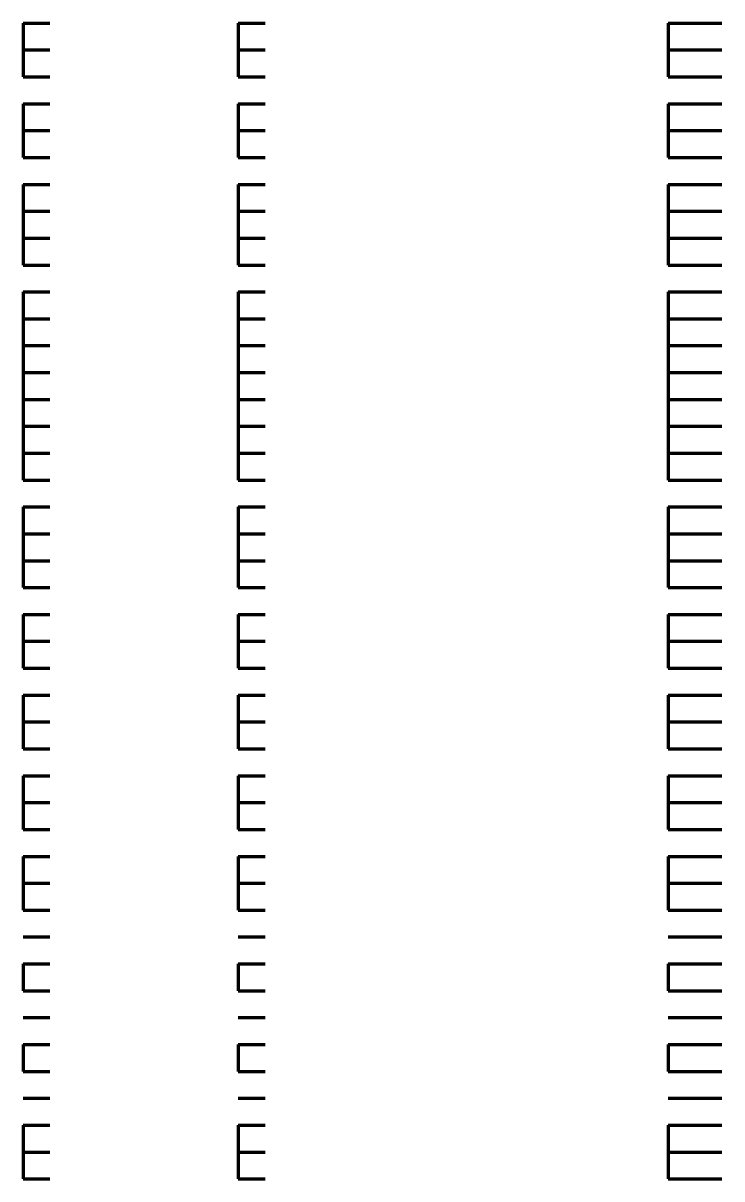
# Model space of a CAD drawing. Header units: inches. Extents: x 16 to 776, y 37 to 575.
# Drawn here: x 308.67 to 313, y 327.67 to 334.83 of the extents above; entities that cross this region are included whole.
import ezdxf

# ---------------------------------------------------------------- set-up
doc = ezdxf.new("R2010")
doc.units = ezdxf.units.IN
doc.header["$MEASUREMENT"] = 0
doc.layers.add('P', color=250, linetype='CONTINUOUS', lineweight=100)

msp = doc.modelspace()

# ---------------------------------------------------------------- linework, layer by layer
at = {"layer": 'P', "color": 0, "linetype": 'Continuous'}
for points in [[(308.6667, 334.8333), (308.8333, 334.8333)], [(308.6667, 334.8333), (308.6667, 334.6667)], [(308.6667, 334.8333), (308.8333, 334.8333)], [(308.8333, 334.8333), (308.8333, 334.8333)], [(308.8333, 334.8333), (308.8333, 334.8333)], [(310, 334.8333), (310, 334.8333)], [(310, 334.8333), (310.1667, 334.8333)], [(310, 334.8333), (310, 334.6667)], [(310, 334.8333), (310.1667, 334.8333)], [(310, 334.8333), (310, 334.8333)], [(312.6667, 334.8333), (312.8333, 334.8333)], [(312.6667, 334.8333), (312.6667, 334.6667)], [(312.6667, 334.8333), (312.8333, 334.8333)], [(312.8333, 334.8333), (313, 334.8333)], [(312.8333, 334.8333), (313, 334.8333)], [(308.6667, 334.6667), (308.8333, 334.6667)], [(308.6667, 334.6667), (308.6667, 334.5)], [(308.6667, 334.6667), (308.8333, 334.6667)], [(308.8333, 334.6667), (308.8333, 334.6667)], [(308.8333, 334.6667), (308.8333, 334.6667)], [(310, 334.6667), (310, 334.6667)], [(310, 334.6667), (310.1667, 334.6667)], [(310, 334.6667), (310, 334.5)], [(310, 334.6667), (310.1667, 334.6667)], [(310, 334.6667), (310, 334.6667)], [(312.6667, 334.6667), (312.8333, 334.6667)], [(312.6667, 334.6667), (312.6667, 334.5)], [(312.6667, 334.6667), (312.8333, 334.6667)], [(312.8333, 334.6667), (313, 334.6667)], [(312.8333, 334.6667), (313, 334.6667)], [(308.6667, 334.5), (308.8333, 334.5)], [(308.6667, 334.5), (308.8333, 334.5)], [(308.6667, 334.5), (308.8333, 334.5)], [(308.6667, 334.5), (308.8333, 334.5)], [(308.6667, 334.5), (308.8333, 334.5)], [(308.6667, 334.5), (308.8333, 334.5)], [(308.8333, 334.5), (308.8333, 334.5)], [(308.8333, 334.5), (308.8333, 334.5)], [(308.8333, 334.5), (308.8333, 334.5)], [(308.8333, 334.5), (308.8333, 334.5)], [(308.8333, 334.5), (308.8333, 334.5)], [(308.8333, 334.5), (308.8333, 334.5)], [(310, 334.5), (310, 334.5)], [(310, 334.5), (310.1667, 334.5)], [(310, 334.5), (310, 334.5)], [(310, 334.5), (310.1667, 334.5)], [(310, 334.5), (310.1667, 334.5)], [(310, 334.5), (310, 334.5)], [(310, 334.5), (310, 334.5)], [(310, 334.5), (310.1667, 334.5)], [(310, 334.5), (310.1667, 334.5)], [(310, 334.5), (310, 334.5)], [(310, 334.5), (310.1667, 334.5)], [(310, 334.5), (310, 334.5)], [(312.6667, 334.5), (312.8333, 334.5)], [(312.6667, 334.5), (312.8333, 334.5)], [(312.6667, 334.5), (312.8333, 334.5)], [(312.6667, 334.5), (312.8333, 334.5)], [(312.6667, 334.5), (312.8333, 334.5)], [(312.6667, 334.5), (312.8333, 334.5)], [(312.8333, 334.5), (313, 334.5)], [(312.8333, 334.5), (313, 334.5)], [(312.8333, 334.5), (313, 334.5)], [(312.8333, 334.5), (313, 334.5)], [(312.8333, 334.5), (313, 334.5)], [(312.8333, 334.5), (313, 334.5)], [(308.6667, 334.3333), (308.8333, 334.3333)], [(308.6667, 334.3333), (308.6667, 334.1667)], [(308.6667, 334.3333), (308.8333, 334.3333)], [(308.8333, 334.3333), (308.8333, 334.3333)], [(308.8333, 334.3333), (308.8333, 334.3333)], [(310, 334.3333), (310, 334.3333)], [(310, 334.3333), (310.1667, 334.3333)], [(310, 334.3333), (310, 334.1667)], [(310, 334.3333), (310.1667, 334.3333)], [(310, 334.3333), (310, 334.3333)], [(312.6667, 334.3333), (312.8333, 334.3333)], [(312.6667, 334.3333), (312.6667, 334.1667)], [(312.6667, 334.3333), (312.8333, 334.3333)], [(312.8333, 334.3333), (313, 334.3333)], [(312.8333, 334.3333), (313, 334.3333)], [(308.6667, 334.1667), (308.8333, 334.1667)], [(308.6667, 334.1667), (308.6667, 334)], [(308.6667, 334.1667), (308.8333, 334.1667)], [(308.8333, 334.1667), (308.8333, 334.1667)], [(308.8333, 334.1667), (308.8333, 334.1667)], [(310, 334.1667), (310, 334.1667)], [(310, 334.1667), (310.1667, 334.1667)], [(310, 334.1667), (310, 334)], [(310, 334.1667), (310.1667, 334.1667)], [(310, 334.1667), (310, 334.1667)], [(312.6667, 334.1667), (312.8333, 334.1667)], [(312.6667, 334.1667), (312.6667, 334)], [(312.6667, 334.1667), (312.8333, 334.1667)], [(312.8333, 334.1667), (313, 334.1667)], [(312.8333, 334.1667), (313, 334.1667)], [(308.6667, 334), (308.8333, 334)], [(308.6667, 334), (308.8333, 334)], [(308.6667, 334), (308.8333, 334)], [(308.6667, 334), (308.8333, 334)], [(308.6667, 334), (308.8333, 334)], [(308.6667, 334), (308.8333, 334)], [(308.8333, 334), (308.8333, 334)], [(308.8333, 334), (308.8333, 334)], [(308.8333, 334), (308.8333, 334)], [(308.8333, 334), (308.8333, 334)], [(308.8333, 334), (308.8333, 334)], [(308.8333, 334), (308.8333, 334)], [(310, 334), (310, 334)], [(310, 334), (310.1667, 334)], [(310, 334), (310, 334)], [(310, 334), (310.1667, 334)], [(310, 334), (310.1667, 334)], [(310, 334), (310, 334)], [(310, 334), (310, 334)], [(310, 334), (310.1667, 334)], [(310, 334), (310.1667, 334)], [(310, 334), (310, 334)], [(310, 334), (310.1667, 334)], [(310, 334), (310, 334)], [(312.6667, 334), (312.8333, 334)], [(312.6667, 334), (312.8333, 334)], [(312.6667, 334), (312.8333, 334)], [(312.6667, 334), (312.8333, 334)], [(312.6667, 334), (312.8333, 334)], [(312.6667, 334), (312.8333, 334)], [(312.8333, 334), (313, 334)], [(312.8333, 334), (313, 334)], [(312.8333, 334), (313, 334)], [(312.8333, 334), (313, 334)], [(312.8333, 334), (313, 334)], [(312.8333, 334), (313, 334)], [(308.6667, 333.8333), (308.8333, 333.8333)], [(308.6667, 333.8333), (308.6667, 333.6667)], [(308.6667, 333.8333), (308.8333, 333.8333)], [(308.8333, 333.8333), (308.8333, 333.8333)], [(308.8333, 333.8333), (308.8333, 333.8333)], [(310, 333.8333), (310, 333.8333)], [(310, 333.8333), (310.1667, 333.8333)], [(310, 333.8333), (310, 333.6667)], [(310, 333.8333), (310.1667, 333.8333)], [(310, 333.8333), (310, 333.8333)], [(312.6667, 333.8333), (312.8333, 333.8333)], [(312.6667, 333.8333), (312.6667, 333.6667)], [(312.6667, 333.8333), (312.8333, 333.8333)], [(312.8333, 333.8333), (313, 333.8333)], [(312.8333, 333.8333), (313, 333.8333)], [(308.6667, 333.6667), (308.8333, 333.6667)], [(308.6667, 333.6667), (308.6667, 333.6667)], [(308.6667, 333.6667), (308.8333, 333.6667)], [(308.6667, 333.6667), (308.8333, 333.6667)], [(308.6667, 333.6667), (308.6667, 333.5)], [(308.6667, 333.6667), (308.8333, 333.6667)], [(308.8333, 333.6667), (308.8333, 333.6667)], [(308.8333, 333.6667), (308.8333, 333.6667)], [(308.8333, 333.6667), (308.8333, 333.6667)], [(308.8333, 333.6667), (308.8333, 333.6667)], [(310, 333.6667), (310, 333.6667)], [(310, 333.6667), (310.1667, 333.6667)], [(310, 333.6667), (310, 333.6667)], [(310, 333.6667), (310, 333.6667)], [(310, 333.6667), (310.1667, 333.6667)], [(310, 333.6667), (310.1667, 333.6667)], [(310, 333.6667), (310, 333.6667)], [(310, 333.6667), (310, 333.5)], [(310, 333.6667), (310.1667, 333.6667)], [(310, 333.6667), (310, 333.6667)], [(312.6667, 333.6667), (312.8333, 333.6667)], [(312.6667, 333.6667), (312.6667, 333.6667)], [(312.6667, 333.6667), (312.8333, 333.6667)], [(312.6667, 333.6667), (312.8333, 333.6667)], [(312.6667, 333.6667), (312.6667, 333.5)], [(312.6667, 333.6667), (312.8333, 333.6667)], [(312.8333, 333.6667), (313, 333.6667)], [(312.8333, 333.6667), (313, 333.6667)], [(312.8333, 333.6667), (313, 333.6667)], [(312.8333, 333.6667), (313, 333.6667)], [(308.6667, 333.5), (308.8333, 333.5)], [(308.6667, 333.5), (308.6667, 333.3333)], [(308.6667, 333.5), (308.8333, 333.5)], [(308.8333, 333.5), (308.8333, 333.5)], [(308.8333, 333.5), (308.8333, 333.5)], [(310, 333.5), (310, 333.5)], [(310, 333.5), (310.1667, 333.5)], [(310, 333.5), (310, 333.3333)], [(310, 333.5), (310.1667, 333.5)], [(310, 333.5), (310, 333.5)], [(312.6667, 333.5), (312.8333, 333.5)], [(312.6667, 333.5), (312.6667, 333.3333)], [(312.6667, 333.5), (312.8333, 333.5)], [(312.8333, 333.5), (313, 333.5)], [(312.8333, 333.5), (313, 333.5)], [(308.6667, 333.3333), (308.8333, 333.3333)], [(308.6667, 333.3333), (308.8333, 333.3333)], [(308.8333, 333.3333), (308.8333, 333.3333)], [(308.8333, 333.3333), (308.8333, 333.3333)], [(310, 333.3333), (310, 333.3333)], [(310, 333.3333), (310.1667, 333.3333)], [(310, 333.3333), (310.1667, 333.3333)], [(310, 333.3333), (310, 333.3333)], [(312.6667, 333.3333), (312.8333, 333.3333)], [(312.6667, 333.3333), (312.8333, 333.3333)], [(312.8333, 333.3333), (313, 333.3333)], [(312.8333, 333.3333), (313, 333.3333)], [(308.6667, 333.1667), (308.8333, 333.1667)], [(308.6667, 333.1667), (308.6667, 333.1667)], [(308.6667, 333.1667), (308.8333, 333.1667)], [(308.6667, 333.1667), (308.8333, 333.1667)], [(308.6667, 333.1667), (308.6667, 333)], [(308.6667, 333.1667), (308.8333, 333.1667)], [(308.8333, 333.1667), (308.8333, 333.1667)], [(308.8333, 333.1667), (308.8333, 333.1667)], [(308.8333, 333.1667), (308.8333, 333.1667)], [(308.8333, 333.1667), (308.8333, 333.1667)], [(310, 333.1667), (310, 333.1667)], [(310, 333.1667), (310.1667, 333.1667)], [(310, 333.1667), (310, 333.1667)], [(310, 333.1667), (310, 333.1667)], [(310, 333.1667), (310.1667, 333.1667)], [(310, 333.1667), (310.1667, 333.1667)], [(310, 333.1667), (310, 333.1667)], [(310, 333.1667), (310, 333)], [(310, 333.1667), (310.1667, 333.1667)], [(310, 333.1667), (310, 333.1667)], [(312.6667, 333.1667), (312.8333, 333.1667)], [(312.6667, 333.1667), (312.6667, 333.1667)], [(312.6667, 333.1667), (312.8333, 333.1667)], [(312.6667, 333.1667), (312.8333, 333.1667)], [(312.6667, 333.1667), (312.6667, 333)], [(312.6667, 333.1667), (312.8333, 333.1667)], [(312.8333, 333.1667), (313, 333.1667)], [(312.8333, 333.1667), (313, 333.1667)], [(312.8333, 333.1667), (313, 333.1667)], [(312.8333, 333.1667), (313, 333.1667)], [(308.6667, 333), (308.8333, 333)], [(308.6667, 333), (308.6667, 332.8333)], [(308.6667, 333), (308.8333, 333)], [(308.8333, 333), (308.8333, 333)], [(308.8333, 333), (308.8333, 333)], [(310, 333), (310, 333)], [(310, 333), (310.1667, 333)], [(310, 333), (310, 332.8333)], [(310, 333), (310.1667, 333)], [(310, 333), (310, 333)], [(312.6667, 333), (312.8333, 333)], [(312.6667, 333), (312.6667, 332.8333)], [(312.6667, 333), (312.8333, 333)], [(312.8333, 333), (313, 333)], [(312.8333, 333), (313, 333)], [(308.6667, 332.8333), (308.8333, 332.8333)], [(308.6667, 332.8333), (308.8333, 332.8333)], [(308.6667, 332.8333), (308.8333, 332.8333)], [(308.6667, 332.8333), (308.6667, 332.6667)], [(308.6667, 332.8333), (308.8333, 332.8333)], [(308.8333, 332.8333), (308.8333, 332.8333)], [(308.8333, 332.8333), (308.8333, 332.8333)], [(308.8333, 332.8333), (308.8333, 332.8333)], [(308.8333, 332.8333), (308.8333, 332.8333)], [(310, 332.8333), (310, 332.8333)], [(310, 332.8333), (310.1667, 332.8333)], [(310, 332.8333), (310, 332.8333)], [(310, 332.8333), (310.1667, 332.8333)], [(310, 332.8333), (310.1667, 332.8333)], [(310, 332.8333), (310, 332.8333)], [(310, 332.8333), (310, 332.6667)], [(310, 332.8333), (310.1667, 332.8333)], [(310, 332.8333), (310, 332.8333)], [(312.6667, 332.8333), (312.8333, 332.8333)], [(312.6667, 332.8333), (312.8333, 332.8333)], [(312.6667, 332.8333), (312.8333, 332.8333)], [(312.6667, 332.8333), (312.6667, 332.6667)], [(312.6667, 332.8333), (312.8333, 332.8333)], [(312.8333, 332.8333), (313, 332.8333)], [(312.8333, 332.8333), (313, 332.8333)], [(312.8333, 332.8333), (313, 332.8333)], [(312.8333, 332.8333), (313, 332.8333)], [(308.6667, 332.6667), (308.8333, 332.6667)], [(308.6667, 332.6667), (308.6667, 332.5)], [(308.6667, 332.6667), (308.8333, 332.6667)], [(308.8333, 332.6667), (308.8333, 332.6667)], [(308.8333, 332.6667), (308.8333, 332.6667)], [(310, 332.6667), (310, 332.6667)], [(310, 332.6667), (310.1667, 332.6667)], [(310, 332.6667), (310, 332.5)], [(310, 332.6667), (310.1667, 332.6667)], [(310, 332.6667), (310, 332.6667)], [(312.6667, 332.6667), (312.8333, 332.6667)], [(312.6667, 332.6667), (312.6667, 332.5)], [(312.6667, 332.6667), (312.8333, 332.6667)], [(312.8333, 332.6667), (313, 332.6667)], [(312.8333, 332.6667), (313, 332.6667)], [(308.6667, 332.5), (308.8333, 332.5)], [(308.6667, 332.5), (308.6667, 332.3333)], [(308.6667, 332.5), (308.8333, 332.5)], [(308.8333, 332.5), (308.8333, 332.5)], [(308.8333, 332.5), (308.8333, 332.5)], [(310, 332.5), (310, 332.5)], [(310, 332.5), (310.1667, 332.5)], [(310, 332.5), (310, 332.3333)], [(310, 332.5), (310.1667, 332.5)], [(310, 332.5), (310, 332.5)], [(312.6667, 332.5), (312.8333, 332.5)], [(312.6667, 332.5), (312.6667, 332.3333)], [(312.6667, 332.5), (312.8333, 332.5)], [(312.8333, 332.5), (313, 332.5)], [(312.8333, 332.5), (313, 332.5)], [(308.6667, 332.3333), (308.8333, 332.3333)], [(308.6667, 332.3333), (308.8333, 332.3333)], [(308.6667, 332.3333), (308.8333, 332.3333)], [(308.6667, 332.3333), (308.6667, 332.1667)], [(308.6667, 332.3333), (308.8333, 332.3333)], [(308.8333, 332.3333), (308.8333, 332.3333)], [(308.8333, 332.3333), (308.8333, 332.3333)], [(308.8333, 332.3333), (308.8333, 332.3333)], [(308.8333, 332.3333), (308.8333, 332.3333)], [(310, 332.3333), (310, 332.3333)], [(310, 332.3333), (310.1667, 332.3333)], [(310, 332.3333), (310, 332.3333)], [(310, 332.3333), (310.1667, 332.3333)], [(310, 332.3333), (310.1667, 332.3333)], [(310, 332.3333), (310, 332.3333)], [(310, 332.3333), (310, 332.1667)], [(310, 332.3333), (310.1667, 332.3333)], [(310, 332.3333), (310, 332.3333)], [(312.6667, 332.3333), (312.8333, 332.3333)], [(312.6667, 332.3333), (312.8333, 332.3333)], [(312.6667, 332.3333), (312.8333, 332.3333)], [(312.6667, 332.3333), (312.6667, 332.1667)], [(312.6667, 332.3333), (312.8333, 332.3333)], [(312.8333, 332.3333), (313, 332.3333)], [(312.8333, 332.3333), (313, 332.3333)], [(312.8333, 332.3333), (313, 332.3333)], [(312.8333, 332.3333), (313, 332.3333)], [(308.6667, 332.1667), (308.8333, 332.1667)], [(308.6667, 332.1667), (308.6667, 332)], [(308.6667, 332.1667), (308.8333, 332.1667)], [(308.8333, 332.1667), (308.8333, 332.1667)], [(308.8333, 332.1667), (308.8333, 332.1667)], [(310, 332.1667), (310, 332.1667)], [(310, 332.1667), (310.1667, 332.1667)], [(310, 332.1667), (310, 332)], [(310, 332.1667), (310.1667, 332.1667)], [(310, 332.1667), (310, 332.1667)], [(312.6667, 332.1667), (312.8333, 332.1667)], [(312.6667, 332.1667), (312.6667, 332)], [(312.6667, 332.1667), (312.8333, 332.1667)], [(312.8333, 332.1667), (313, 332.1667)], [(312.8333, 332.1667), (313, 332.1667)], [(308.6667, 332), (308.8333, 332)], [(308.6667, 332), (308.6667, 332)], [(308.6667, 332), (308.8333, 332)], [(308.6667, 332), (308.8333, 332)], [(308.6667, 332), (308.8333, 332)], [(308.8333, 332), (308.8333, 332)], [(308.8333, 332), (308.8333, 332)], [(308.8333, 332), (308.8333, 332)], [(308.8333, 332), (308.8333, 332)], [(310, 332), (310, 332)], [(310, 332), (310.1667, 332)], [(310, 332), (310, 332)], [(310, 332), (310, 332)], [(310, 332), (310.1667, 332)], [(310, 332), (310.1667, 332)], [(310, 332), (310, 332)], [(310, 332), (310.1667, 332)], [(310, 332), (310, 332)], [(312.6667, 332), (312.8333, 332)], [(312.6667, 332), (312.6667, 332)], [(312.6667, 332), (312.8333, 332)], [(312.6667, 332), (312.8333, 332)], [(312.6667, 332), (312.8333, 332)], [(312.8333, 332), (313, 332)], [(312.8333, 332), (313, 332)], [(312.8333, 332), (313, 332)], [(312.8333, 332), (313, 332)], [(308.6667, 331.8333), (308.8333, 331.8333)], [(308.6667, 331.8333), (308.6667, 331.6667)], [(308.6667, 331.8333), (308.8333, 331.8333)], [(308.8333, 331.8333), (308.8333, 331.8333)], [(308.8333, 331.8333), (308.8333, 331.8333)], [(310, 331.8333), (310, 331.8333)], [(310, 331.8333), (310.1667, 331.8333)], [(310, 331.8333), (310, 331.6667)], [(310, 331.8333), (310.1667, 331.8333)], [(310, 331.8333), (310, 331.8333)], [(312.6667, 331.8333), (312.8333, 331.8333)], [(312.6667, 331.8333), (312.6667, 331.6667)], [(312.6667, 331.8333), (312.8333, 331.8333)], [(312.8333, 331.8333), (313, 331.8333)], [(312.8333, 331.8333), (313, 331.8333)], [(308.6667, 331.6667), (308.8333, 331.6667)], [(308.6667, 331.6667), (308.6667, 331.5)], [(308.6667, 331.6667), (308.8333, 331.6667)], [(308.8333, 331.6667), (308.8333, 331.6667)], [(308.8333, 331.6667), (308.8333, 331.6667)], [(310, 331.6667), (310, 331.6667)], [(310, 331.6667), (310.1667, 331.6667)], [(310, 331.6667), (310, 331.5)], [(310, 331.6667), (310.1667, 331.6667)], [(310, 331.6667), (310, 331.6667)], [(312.6667, 331.6667), (312.8333, 331.6667)], [(312.6667, 331.6667), (312.6667, 331.5)], [(312.6667, 331.6667), (312.8333, 331.6667)], [(312.8333, 331.6667), (313, 331.6667)], [(312.8333, 331.6667), (313, 331.6667)], [(308.6667, 331.5), (308.8333, 331.5)], [(308.6667, 331.5), (308.6667, 331.5)], [(308.6667, 331.5), (308.8333, 331.5)], [(308.6667, 331.5), (308.8333, 331.5)], [(308.6667, 331.5), (308.6667, 331.3333)], [(308.6667, 331.5), (308.8333, 331.5)], [(308.8333, 331.5), (308.8333, 331.5)], [(308.8333, 331.5), (308.8333, 331.5)], [(308.8333, 331.5), (308.8333, 331.5)], [(308.8333, 331.5), (308.8333, 331.5)], [(310, 331.5), (310, 331.5)], [(310, 331.5), (310.1667, 331.5)], [(310, 331.5), (310, 331.5)], [(310, 331.5), (310, 331.5)], [(310, 331.5), (310.1667, 331.5)], [(310, 331.5), (310.1667, 331.5)], [(310, 331.5), (310, 331.5)], [(310, 331.5), (310, 331.3333)], [(310, 331.5), (310.1667, 331.5)], [(310, 331.5), (310, 331.5)], [(312.6667, 331.5), (312.8333, 331.5)], [(312.6667, 331.5), (312.6667, 331.5)], [(312.6667, 331.5), (312.8333, 331.5)], [(312.6667, 331.5), (312.8333, 331.5)], [(312.6667, 331.5), (312.6667, 331.3333)], [(312.6667, 331.5), (312.8333, 331.5)], [(312.8333, 331.5), (313, 331.5)], [(312.8333, 331.5), (313, 331.5)], [(312.8333, 331.5), (313, 331.5)], [(312.8333, 331.5), (313, 331.5)], [(308.6667, 331.3333), (308.8333, 331.3333)], [(308.6667, 331.3333), (308.8333, 331.3333)], [(308.8333, 331.3333), (308.8333, 331.3333)], [(308.8333, 331.3333), (308.8333, 331.3333)], [(310, 331.3333), (310, 331.3333)], [(310, 331.3333), (310.1667, 331.3333)], [(310, 331.3333), (310.1667, 331.3333)], [(310, 331.3333), (310, 331.3333)], [(312.6667, 331.3333), (312.8333, 331.3333)], [(312.6667, 331.3333), (312.8333, 331.3333)], [(312.8333, 331.3333), (313, 331.3333)], [(312.8333, 331.3333), (313, 331.3333)], [(308.6667, 331.1667), (308.8333, 331.1667)], [(308.6667, 331.1667), (308.6667, 331)], [(308.6667, 331.1667), (308.8333, 331.1667)], [(308.8333, 331.1667), (308.8333, 331.1667)], [(308.8333, 331.1667), (308.8333, 331.1667)], [(310, 331.1667), (310, 331.1667)], [(310, 331.1667), (310.1667, 331.1667)], [(310, 331.1667), (310, 331)], [(310, 331.1667), (310.1667, 331.1667)], [(310, 331.1667), (310, 331.1667)], [(312.6667, 331.1667), (312.8333, 331.1667)], [(312.6667, 331.1667), (312.6667, 331)], [(312.6667, 331.1667), (312.8333, 331.1667)], [(312.8333, 331.1667), (313, 331.1667)], [(312.8333, 331.1667), (313, 331.1667)], [(308.6667, 331), (308.8333, 331)], [(308.6667, 331), (308.6667, 331)], [(308.6667, 331), (308.8333, 331)], [(308.6667, 331), (308.8333, 331)], [(308.6667, 331), (308.6667, 330.8333)], [(308.6667, 331), (308.8333, 331)], [(308.8333, 331), (308.8333, 331)], [(308.8333, 331), (308.8333, 331)], [(308.8333, 331), (308.8333, 331)], [(308.8333, 331), (308.8333, 331)], [(310, 331), (310, 331)], [(310, 331), (310.1667, 331)], [(310, 331), (310, 331)], [(310, 331), (310, 331)], [(310, 331), (310.1667, 331)], [(310, 331), (310.1667, 331)], [(310, 331), (310, 331)], [(310, 331), (310, 330.8333)], [(310, 331), (310.1667, 331)], [(310, 331), (310, 331)], [(312.6667, 331), (312.8333, 331)], [(312.6667, 331), (312.6667, 331)], [(312.6667, 331), (312.8333, 331)], [(312.6667, 331), (312.8333, 331)], [(312.6667, 331), (312.6667, 330.8333)], [(312.6667, 331), (312.8333, 331)], [(312.8333, 331), (313, 331)], [(312.8333, 331), (313, 331)], [(312.8333, 331), (313, 331)], [(312.8333, 331), (313, 331)], [(308.6667, 330.8333), (308.8333, 330.8333)], [(308.6667, 330.8333), (308.8333, 330.8333)], [(308.8333, 330.8333), (308.8333, 330.8333)], [(308.8333, 330.8333), (308.8333, 330.8333)], [(310, 330.8333), (310, 330.8333)], [(310, 330.8333), (310.1667, 330.8333)], [(310, 330.8333), (310.1667, 330.8333)], [(310, 330.8333), (310, 330.8333)], [(312.6667, 330.8333), (312.8333, 330.8333)], [(312.6667, 330.8333), (312.8333, 330.8333)], [(312.8333, 330.8333), (313, 330.8333)], [(312.8333, 330.8333), (313, 330.8333)], [(308.6667, 330.6667), (308.8333, 330.6667)], [(308.6667, 330.6667), (308.6667, 330.6667)], [(308.6667, 330.6667), (308.8333, 330.6667)], [(308.6667, 330.6667), (308.8333, 330.6667)], [(308.6667, 330.6667), (308.6667, 330.5)], [(308.6667, 330.6667), (308.8333, 330.6667)], [(308.8333, 330.6667), (308.8333, 330.6667)], [(308.8333, 330.6667), (308.8333, 330.6667)], [(308.8333, 330.6667), (308.8333, 330.6667)], [(308.8333, 330.6667), (308.8333, 330.6667)], [(310, 330.6667), (310, 330.6667)], [(310, 330.6667), (310.1667, 330.6667)], [(310, 330.6667), (310, 330.6667)], [(310, 330.6667), (310, 330.6667)], [(310, 330.6667), (310.1667, 330.6667)], [(310, 330.6667), (310.1667, 330.6667)], [(310, 330.6667), (310, 330.6667)], [(310, 330.6667), (310, 330.5)], [(310, 330.6667), (310.1667, 330.6667)], [(310, 330.6667), (310, 330.6667)], [(312.6667, 330.6667), (312.8333, 330.6667)], [(312.6667, 330.6667), (312.6667, 330.6667)], [(312.6667, 330.6667), (312.8333, 330.6667)], [(312.6667, 330.6667), (312.8333, 330.6667)], [(312.6667, 330.6667), (312.6667, 330.5)], [(312.6667, 330.6667), (312.8333, 330.6667)], [(312.8333, 330.6667), (313, 330.6667)], [(312.8333, 330.6667), (313, 330.6667)], [(312.8333, 330.6667), (313, 330.6667)], [(312.8333, 330.6667), (313, 330.6667)], [(308.6667, 330.5), (308.8333, 330.5)], [(308.6667, 330.5), (308.6667, 330.3333)], [(308.6667, 330.5), (308.8333, 330.5)], [(308.8333, 330.5), (308.8333, 330.5)], [(308.8333, 330.5), (308.8333, 330.5)], [(310, 330.5), (310, 330.5)], [(310, 330.5), (310.1667, 330.5)], [(310, 330.5), (310, 330.3333)], [(310, 330.5), (310.1667, 330.5)], [(310, 330.5), (310, 330.5)], [(312.6667, 330.5), (312.8333, 330.5)], [(312.6667, 330.5), (312.6667, 330.3333)], [(312.6667, 330.5), (312.8333, 330.5)], [(312.8333, 330.5), (313, 330.5)], [(312.8333, 330.5), (313, 330.5)], [(308.6667, 330.3333), (308.8333, 330.3333)], [(308.6667, 330.3333), (308.8333, 330.3333)], [(308.8333, 330.3333), (308.8333, 330.3333)], [(308.8333, 330.3333), (308.8333, 330.3333)], [(310, 330.3333), (310, 330.3333)], [(310, 330.3333), (310.1667, 330.3333)], [(310, 330.3333), (310.1667, 330.3333)], [(310, 330.3333), (310, 330.3333)], [(312.6667, 330.3333), (312.8333, 330.3333)], [(312.6667, 330.3333), (312.8333, 330.3333)], [(312.8333, 330.3333), (313, 330.3333)], [(312.8333, 330.3333), (313, 330.3333)], [(308.6667, 330.1667), (308.8333, 330.1667)], [(308.6667, 330.1667), (308.6667, 330.1667)], [(308.6667, 330.1667), (308.8333, 330.1667)], [(308.6667, 330.1667), (308.8333, 330.1667)], [(308.6667, 330.1667), (308.6667, 330)], [(308.6667, 330.1667), (308.8333, 330.1667)], [(308.8333, 330.1667), (308.8333, 330.1667)], [(308.8333, 330.1667), (308.8333, 330.1667)], [(308.8333, 330.1667), (308.8333, 330.1667)], [(308.8333, 330.1667), (308.8333, 330.1667)], [(310, 330.1667), (310, 330.1667)], [(310, 330.1667), (310.1667, 330.1667)], [(310, 330.1667), (310, 330.1667)], [(310, 330.1667), (310, 330.1667)], [(310, 330.1667), (310.1667, 330.1667)], [(310, 330.1667), (310.1667, 330.1667)], [(310, 330.1667), (310, 330.1667)], [(310, 330.1667), (310, 330)], [(310, 330.1667), (310.1667, 330.1667)], [(310, 330.1667), (310, 330.1667)], [(312.6667, 330.1667), (312.8333, 330.1667)], [(312.6667, 330.1667), (312.6667, 330.1667)], [(312.6667, 330.1667), (312.8333, 330.1667)], [(312.6667, 330.1667), (312.8333, 330.1667)], [(312.6667, 330.1667), (312.6667, 330)], [(312.6667, 330.1667), (312.8333, 330.1667)], [(312.8333, 330.1667), (313, 330.1667)], [(312.8333, 330.1667), (313, 330.1667)], [(312.8333, 330.1667), (313, 330.1667)], [(312.8333, 330.1667), (313, 330.1667)], [(308.6667, 330), (308.8333, 330)], [(308.6667, 330), (308.6667, 329.8333)], [(308.6667, 330), (308.8333, 330)], [(308.8333, 330), (308.8333, 330)], [(308.8333, 330), (308.8333, 330)], [(310, 330), (310, 330)], [(310, 330), (310.1667, 330)], [(310, 330), (310, 329.8333)], [(310, 330), (310.1667, 330)], [(310, 330), (310, 330)], [(312.6667, 330), (312.8333, 330)], [(312.6667, 330), (312.6667, 329.8333)], [(312.6667, 330), (312.8333, 330)], [(312.8333, 330), (313, 330)], [(312.8333, 330), (313, 330)], [(308.6667, 329.8333), (308.8333, 329.8333)], [(308.6667, 329.8333), (308.8333, 329.8333)], [(308.6667, 329.8333), (308.8333, 329.8333)], [(308.6667, 329.8333), (308.8333, 329.8333)], [(308.6667, 329.8333), (308.8333, 329.8333)], [(308.6667, 329.8333), (308.8333, 329.8333)], [(308.8333, 329.8333), (308.8333, 329.8333)], [(308.8333, 329.8333), (308.8333, 329.8333)], [(308.8333, 329.8333), (308.8333, 329.8333)], [(308.8333, 329.8333), (308.8333, 329.8333)], [(308.8333, 329.8333), (308.8333, 329.8333)], [(308.8333, 329.8333), (308.8333, 329.8333)], [(310, 329.8333), (310, 329.8333)], [(310, 329.8333), (310.1667, 329.8333)], [(310, 329.8333), (310, 329.8333)], [(310, 329.8333), (310.1667, 329.8333)], [(310, 329.8333), (310.1667, 329.8333)], [(310, 329.8333), (310, 329.8333)], [(310, 329.8333), (310, 329.8333)], [(310, 329.8333), (310.1667, 329.8333)], [(310, 329.8333), (310.1667, 329.8333)], [(310, 329.8333), (310, 329.8333)], [(310, 329.8333), (310.1667, 329.8333)], [(310, 329.8333), (310, 329.8333)], [(312.6667, 329.8333), (312.8333, 329.8333)], [(312.6667, 329.8333), (312.8333, 329.8333)], [(312.6667, 329.8333), (312.8333, 329.8333)], [(312.6667, 329.8333), (312.8333, 329.8333)], [(312.6667, 329.8333), (312.8333, 329.8333)], [(312.6667, 329.8333), (312.8333, 329.8333)], [(312.8333, 329.8333), (313, 329.8333)], [(312.8333, 329.8333), (313, 329.8333)], [(312.8333, 329.8333), (313, 329.8333)], [(312.8333, 329.8333), (313, 329.8333)], [(312.8333, 329.8333), (313, 329.8333)], [(312.8333, 329.8333), (313, 329.8333)], [(308.6667, 329.6667), (308.8333, 329.6667)], [(308.6667, 329.6667), (308.6667, 329.5)], [(308.6667, 329.6667), (308.8333, 329.6667)], [(308.8333, 329.6667), (308.8333, 329.6667)], [(308.8333, 329.6667), (308.8333, 329.6667)], [(310, 329.6667), (310, 329.6667)], [(310, 329.6667), (310.1667, 329.6667)], [(310, 329.6667), (310, 329.5)], [(310, 329.6667), (310.1667, 329.6667)], [(310, 329.6667), (310, 329.6667)], [(312.6667, 329.6667), (312.8333, 329.6667)], [(312.6667, 329.6667), (312.6667, 329.5)], [(312.6667, 329.6667), (312.8333, 329.6667)], [(312.8333, 329.6667), (313, 329.6667)], [(312.8333, 329.6667), (313, 329.6667)], [(308.6667, 329.5), (308.8333, 329.5)], [(308.6667, 329.5), (308.6667, 329.3333)], [(308.6667, 329.5), (308.8333, 329.5)], [(308.8333, 329.5), (308.8333, 329.5)], [(308.8333, 329.5), (308.8333, 329.5)], [(310, 329.5), (310, 329.5)], [(310, 329.5), (310.1667, 329.5)], [(310, 329.5), (310, 329.3333)], [(310, 329.5), (310.1667, 329.5)], [(310, 329.5), (310, 329.5)], [(312.6667, 329.5), (312.8333, 329.5)], [(312.6667, 329.5), (312.6667, 329.3333)], [(312.6667, 329.5), (312.8333, 329.5)], [(312.8333, 329.5), (313, 329.5)], [(312.8333, 329.5), (313, 329.5)], [(308.6667, 329.3333), (308.8333, 329.3333)], [(308.6667, 329.3333), (308.6667, 329.3333)], [(308.6667, 329.3333), (308.8333, 329.3333)], [(308.6667, 329.3333), (308.8333, 329.3333)], [(308.6667, 329.3333), (308.8333, 329.3333)], [(308.6667, 329.3333), (308.8333, 329.3333)], [(308.8333, 329.3333), (308.8333, 329.3333)], [(308.8333, 329.3333), (308.8333, 329.3333)], [(308.8333, 329.3333), (308.8333, 329.3333)], [(308.8333, 329.3333), (308.8333, 329.3333)], [(308.8333, 329.3333), (308.8333, 329.3333)], [(310, 329.3333), (310, 329.3333)], [(310, 329.3333), (310.1667, 329.3333)], [(310, 329.3333), (310, 329.3333)], [(310, 329.3333), (310, 329.3333)], [(310, 329.3333), (310.1667, 329.3333)], [(310, 329.3333), (310.1667, 329.3333)], [(310, 329.3333), (310, 329.3333)], [(310, 329.3333), (310.1667, 329.3333)], [(310, 329.3333), (310, 329.3333)], [(310, 329.3333), (310.1667, 329.3333)], [(310, 329.3333), (310, 329.3333)], [(312.6667, 329.3333), (312.8333, 329.3333)], [(312.6667, 329.3333), (312.6667, 329.3333)], [(312.6667, 329.3333), (312.8333, 329.3333)], [(312.6667, 329.3333), (312.8333, 329.3333)], [(312.6667, 329.3333), (312.8333, 329.3333)], [(312.6667, 329.3333), (312.8333, 329.3333)], [(312.8333, 329.3333), (313, 329.3333)], [(312.8333, 329.3333), (313, 329.3333)], [(312.8333, 329.3333), (313, 329.3333)], [(312.8333, 329.3333), (313, 329.3333)], [(312.8333, 329.3333), (313, 329.3333)], [(308.6667, 329.1667), (308.8333, 329.1667)], [(308.6667, 329.1667), (308.8333, 329.1667)], [(308.6667, 329.1667), (308.8333, 329.1667)], [(308.8333, 329.1667), (308.8333, 329.1667)], [(308.8333, 329.1667), (308.8333, 329.1667)], [(308.8333, 329.1667), (308.8333, 329.1667)], [(310, 329.1667), (310, 329.1667)], [(310, 329.1667), (310.1667, 329.1667)], [(310, 329.1667), (310, 329.1667)], [(310, 329.1667), (310.1667, 329.1667)], [(310, 329.1667), (310.1667, 329.1667)], [(310, 329.1667), (310, 329.1667)], [(312.6667, 329.1667), (312.8333, 329.1667)], [(312.6667, 329.1667), (312.8333, 329.1667)], [(312.6667, 329.1667), (312.8333, 329.1667)], [(312.8333, 329.1667), (313, 329.1667)], [(312.8333, 329.1667), (313, 329.1667)], [(312.8333, 329.1667), (313, 329.1667)], [(308.6667, 329), (308.8333, 329)], [(308.6667, 329), (308.6667, 329)], [(308.6667, 329), (308.8333, 329)], [(308.6667, 329), (308.8333, 329)], [(308.6667, 329), (308.6667, 328.8333)], [(308.6667, 329), (308.8333, 329)], [(308.8333, 329), (308.8333, 329)], [(308.8333, 329), (308.8333, 329)], [(308.8333, 329), (308.8333, 329)], [(308.8333, 329), (308.8333, 329)], [(310, 329), (310, 329)], [(310, 329), (310.1667, 329)], [(310, 329), (310, 329)], [(310, 329), (310, 329)], [(310, 329), (310.1667, 329)], [(310, 329), (310.1667, 329)], [(310, 329), (310, 329)], [(310, 329), (310, 328.8333)], [(310, 329), (310.1667, 329)], [(310, 329), (310, 329)], [(312.6667, 329), (312.8333, 329)], [(312.6667, 329), (312.6667, 329)], [(312.6667, 329), (312.8333, 329)], [(312.6667, 329), (312.8333, 329)], [(312.6667, 329), (312.6667, 328.8333)], [(312.6667, 329), (312.8333, 329)], [(312.8333, 329), (313, 329)], [(312.8333, 329), (313, 329)], [(312.8333, 329), (313, 329)], [(312.8333, 329), (313, 329)], [(308.6667, 328.8333), (308.8333, 328.8333)], [(308.6667, 328.8333), (308.8333, 328.8333)], [(308.6667, 328.8333), (308.8333, 328.8333)], [(308.8333, 328.8333), (308.8333, 328.8333)], [(308.8333, 328.8333), (308.8333, 328.8333)], [(308.8333, 328.8333), (308.8333, 328.8333)], [(310, 328.8333), (310, 328.8333)], [(310, 328.8333), (310.1667, 328.8333)], [(310, 328.8333), (310.1667, 328.8333)], [(310, 328.8333), (310, 328.8333)], [(310, 328.8333), (310.1667, 328.8333)], [(310, 328.8333), (310, 328.8333)], [(312.6667, 328.8333), (312.8333, 328.8333)], [(312.6667, 328.8333), (312.8333, 328.8333)], [(312.6667, 328.8333), (312.8333, 328.8333)], [(312.8333, 328.8333), (313, 328.8333)], [(312.8333, 328.8333), (313, 328.8333)], [(312.8333, 328.8333), (313, 328.8333)], [(308.6667, 328.6667), (308.8333, 328.6667)], [(308.6667, 328.6667), (308.8333, 328.6667)], [(308.6667, 328.6667), (308.8333, 328.6667)], [(308.8333, 328.6667), (308.8333, 328.6667)], [(308.8333, 328.6667), (308.8333, 328.6667)], [(308.8333, 328.6667), (308.8333, 328.6667)], [(310, 328.6667), (310, 328.6667)], [(310, 328.6667), (310.1667, 328.6667)], [(310, 328.6667), (310, 328.6667)], [(310, 328.6667), (310.1667, 328.6667)], [(310, 328.6667), (310.1667, 328.6667)], [(310, 328.6667), (310, 328.6667)], [(312.6667, 328.6667), (312.8333, 328.6667)], [(312.6667, 328.6667), (312.8333, 328.6667)], [(312.6667, 328.6667), (312.8333, 328.6667)], [(312.8333, 328.6667), (313, 328.6667)], [(312.8333, 328.6667), (313, 328.6667)], [(312.8333, 328.6667), (313, 328.6667)], [(308.6667, 328.5), (308.8333, 328.5)], [(308.6667, 328.5), (308.6667, 328.5)], [(308.6667, 328.5), (308.8333, 328.5)], [(308.6667, 328.5), (308.8333, 328.5)], [(308.6667, 328.5), (308.6667, 328.3333)], [(308.6667, 328.5), (308.8333, 328.5)], [(308.8333, 328.5), (308.8333, 328.5)], [(308.8333, 328.5), (308.8333, 328.5)], [(308.8333, 328.5), (308.8333, 328.5)], [(308.8333, 328.5), (308.8333, 328.5)], [(310, 328.5), (310, 328.5)], [(310, 328.5), (310.1667, 328.5)], [(310, 328.5), (310, 328.5)], [(310, 328.5), (310, 328.5)], [(310, 328.5), (310.1667, 328.5)], [(310, 328.5), (310.1667, 328.5)], [(310, 328.5), (310, 328.5)], [(310, 328.5), (310, 328.3333)], [(310, 328.5), (310.1667, 328.5)], [(310, 328.5), (310, 328.5)], [(312.6667, 328.5), (312.8333, 328.5)], [(312.6667, 328.5), (312.6667, 328.5)], [(312.6667, 328.5), (312.8333, 328.5)], [(312.6667, 328.5), (312.8333, 328.5)], [(312.6667, 328.5), (312.6667, 328.3333)], [(312.6667, 328.5), (312.8333, 328.5)], [(312.8333, 328.5), (313, 328.5)], [(312.8333, 328.5), (313, 328.5)], [(312.8333, 328.5), (313, 328.5)], [(312.8333, 328.5), (313, 328.5)], [(308.6667, 328.3333), (308.8333, 328.3333)], [(308.6667, 328.3333), (308.8333, 328.3333)], [(308.6667, 328.3333), (308.8333, 328.3333)], [(308.8333, 328.3333), (308.8333, 328.3333)], [(308.8333, 328.3333), (308.8333, 328.3333)], [(308.8333, 328.3333), (308.8333, 328.3333)], [(310, 328.3333), (310, 328.3333)], [(310, 328.3333), (310.1667, 328.3333)], [(310, 328.3333), (310.1667, 328.3333)], [(310, 328.3333), (310, 328.3333)], [(310, 328.3333), (310.1667, 328.3333)], [(310, 328.3333), (310, 328.3333)], [(312.6667, 328.3333), (312.8333, 328.3333)], [(312.6667, 328.3333), (312.8333, 328.3333)], [(312.6667, 328.3333), (312.8333, 328.3333)], [(312.8333, 328.3333), (313, 328.3333)], [(312.8333, 328.3333), (313, 328.3333)], [(312.8333, 328.3333), (313, 328.3333)], [(308.6667, 328.1667), (308.8333, 328.1667)], [(308.6667, 328.1667), (308.8333, 328.1667)], [(308.6667, 328.1667), (308.8333, 328.1667)], [(308.8333, 328.1667), (308.8333, 328.1667)], [(308.8333, 328.1667), (308.8333, 328.1667)], [(308.8333, 328.1667), (308.8333, 328.1667)], [(310, 328.1667), (310, 328.1667)], [(310, 328.1667), (310.1667, 328.1667)], [(310, 328.1667), (310, 328.1667)], [(310, 328.1667), (310.1667, 328.1667)], [(310, 328.1667), (310.1667, 328.1667)], [(310, 328.1667), (310, 328.1667)], [(312.6667, 328.1667), (312.8333, 328.1667)], [(312.6667, 328.1667), (312.8333, 328.1667)], [(312.6667, 328.1667), (312.8333, 328.1667)], [(312.8333, 328.1667), (313, 328.1667)], [(312.8333, 328.1667), (313, 328.1667)], [(312.8333, 328.1667), (313, 328.1667)], [(308.6667, 328), (308.8333, 328)], [(308.6667, 328), (308.6667, 328)], [(308.6667, 328), (308.8333, 328)], [(308.6667, 328), (308.8333, 328)], [(308.6667, 328), (308.6667, 327.8333)], [(308.6667, 328), (308.8333, 328)], [(308.8333, 328), (308.8333, 328)], [(308.8333, 328), (308.8333, 328)], [(308.8333, 328), (308.8333, 328)], [(308.8333, 328), (308.8333, 328)], [(310, 328), (310, 328)], [(310, 328), (310.1667, 328)], [(310, 328), (310, 328)], [(310, 328), (310, 328)], [(310, 328), (310.1667, 328)], [(310, 328), (310.1667, 328)], [(310, 328), (310, 328)], [(310, 328), (310, 327.8333)], [(310, 328), (310.1667, 328)], [(310, 328), (310, 328)], [(312.6667, 328), (312.8333, 328)], [(312.6667, 328), (312.6667, 328)], [(312.6667, 328), (312.8333, 328)], [(312.6667, 328), (312.8333, 328)], [(312.6667, 328), (312.6667, 327.8333)], [(312.6667, 328), (312.8333, 328)], [(312.8333, 328), (313, 328)], [(312.8333, 328), (313, 328)], [(312.8333, 328), (313, 328)], [(312.8333, 328), (313, 328)], [(308.6667, 327.8333), (308.8333, 327.8333)], [(308.6667, 327.8333), (308.6667, 327.6667)], [(308.6667, 327.8333), (308.8333, 327.8333)], [(308.8333, 327.8333), (308.8333, 327.8333)], [(308.8333, 327.8333), (308.8333, 327.8333)], [(310, 327.8333), (310, 327.8333)], [(310, 327.8333), (310.1667, 327.8333)], [(310, 327.8333), (310, 327.6667)], [(310, 327.8333), (310.1667, 327.8333)], [(310, 327.8333), (310, 327.8333)], [(312.6667, 327.8333), (312.8333, 327.8333)], [(312.6667, 327.8333), (312.6667, 327.6667)], [(312.6667, 327.8333), (312.8333, 327.8333)], [(312.8333, 327.8333), (313, 327.8333)], [(312.8333, 327.8333), (313, 327.8333)], [(308.6667, 327.6667), (308.8333, 327.6667)], [(308.6667, 327.6667), (308.8333, 327.6667)], [(308.6667, 327.6667), (308.8333, 327.6667)], [(308.6667, 327.6667), (308.8333, 327.6667)], [(308.6667, 327.6667), (308.8333, 327.6667)], [(308.6667, 327.6667), (308.8333, 327.6667)], [(308.8333, 327.6667), (308.8333, 327.6667)], [(308.8333, 327.6667), (308.8333, 327.6667)], [(308.8333, 327.6667), (308.8333, 327.6667)], [(308.8333, 327.6667), (308.8333, 327.6667)], [(308.8333, 327.6667), (308.8333, 327.6667)], [(308.8333, 327.6667), (308.8333, 327.6667)], [(310, 327.6667), (310, 327.6667)], [(310, 327.6667), (310.1667, 327.6667)], [(310, 327.6667), (310, 327.6667)], [(310, 327.6667), (310.1667, 327.6667)], [(310, 327.6667), (310.1667, 327.6667)], [(310, 327.6667), (310, 327.6667)], [(310, 327.6667), (310, 327.6667)], [(310, 327.6667), (310.1667, 327.6667)], [(310, 327.6667), (310.1667, 327.6667)], [(310, 327.6667), (310, 327.6667)], [(310, 327.6667), (310.1667, 327.6667)], [(310, 327.6667), (310, 327.6667)], [(312.6667, 327.6667), (312.8333, 327.6667)], [(312.6667, 327.6667), (312.8333, 327.6667)], [(312.6667, 327.6667), (312.8333, 327.6667)], [(312.6667, 327.6667), (312.8333, 327.6667)], [(312.6667, 327.6667), (312.8333, 327.6667)], [(312.6667, 327.6667), (312.8333, 327.6667)], [(312.8333, 327.6667), (313, 327.6667)], [(312.8333, 327.6667), (313, 327.6667)], [(312.8333, 327.6667), (313, 327.6667)], [(312.8333, 327.6667), (313, 327.6667)], [(312.8333, 327.6667), (313, 327.6667)], [(312.8333, 327.6667), (313, 327.6667)]]:
    msp.add_lwpolyline(points, dxfattribs=at)

doc.saveas('drawing.dxf')
